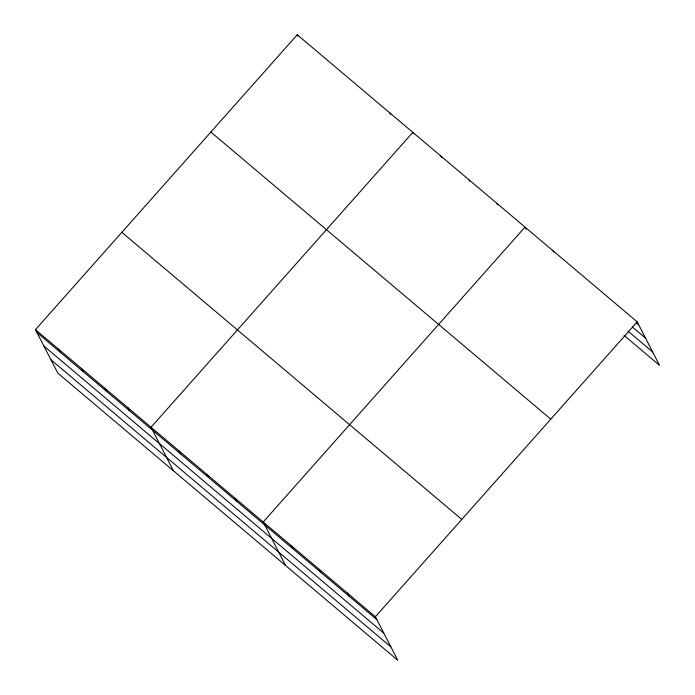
<?xml version="1.0" encoding="UTF-8"?>
<svg xmlns="http://www.w3.org/2000/svg" width="695" height="695" viewBox="0 0 695 695"><rect width="100%" height="100%" fill="white"/><g stroke="black" fill="none" stroke-linecap="round" stroke-linejoin="round"><path stroke-width="1.04" d="M35.462 329.639L375.387 616.743L397.748 660.25L57.824 373.154L35.462 329.639L297.252 34.75L637.176 321.846L659.538 365.362L624.067 335.407M375.387 616.743L637.176 321.846M636.22 322.715L638.688 324.8M632.372 327.041L645.568 338.187M627.915 331.081L652.657 351.974M210.863 132.067L550.779 419.163M121.86 232.33L461.775 519.426M36.983 332.592L376.899 619.697M43.863 345.98L383.779 633.076M50.952 359.767L390.868 646.863M553.046 250.791L553.802 252.268M526.141 229.324L525.003 227.109L263.214 521.997L285.576 565.504M496.96 203.418L497.716 204.895M468.916 179.736L469.672 181.213M440.873 156.054L441.629 157.53M413.586 133.84L412.83 132.363L151.041 427.251L173.403 470.767M389.713 112.842L390.468 114.319M297.252 34.75L298.016 36.227M347.344 593.052L348.855 596.006M319.3 569.37L320.812 572.324M291.257 545.679L292.769 548.633M235.171 498.315L236.682 501.269M207.127 474.624L208.639 477.578M179.084 450.942L180.596 453.896M127.923 407.73L129.444 410.684M104.806 388.21L106.326 391.163M81.697 368.689L83.209 371.643M58.58 349.159L60.1 352.122"/></g></svg>
